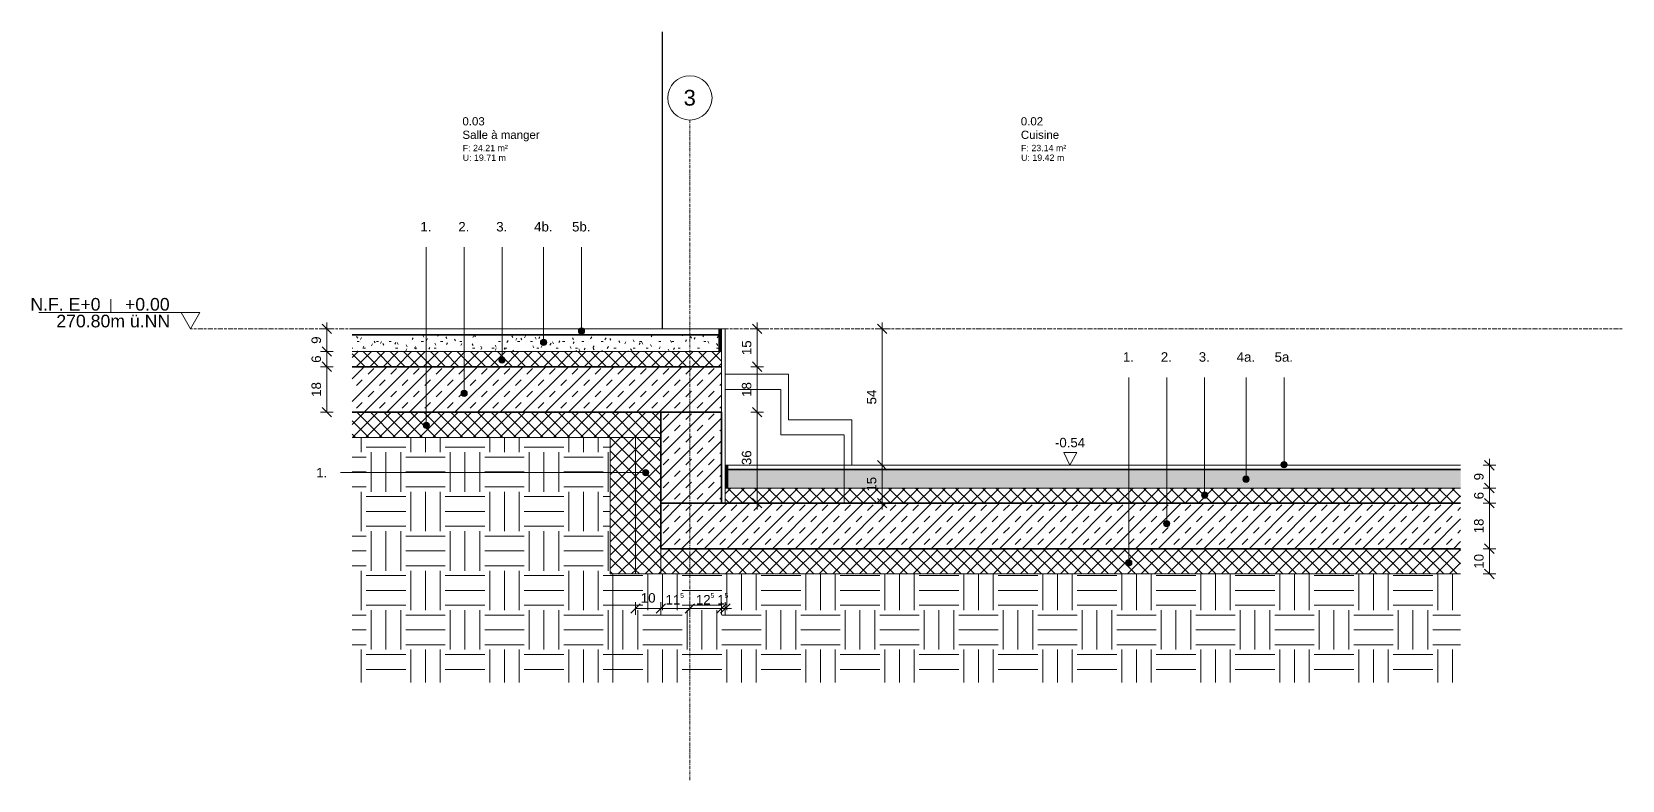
# Model space of a CAD drawing. Header units: millimetres. Extents: x 12104 to 18395, y -1786 to 1175.
import ezdxf

# ---------------------------------------------------------------- set-up
doc = ezdxf.new("R2010")
doc.units = ezdxf.units.MM
for name, pattern in [('Center', [40, 10, -5, 20, -5]), ('Grid Line', [22.225, 12.7, -3.175, 3.175, -3.175]), ('HIDDEN_ELEMENTS', [2.5, 1.5, -1])]:
    doc.linetypes.add(name, pattern=pattern)
for name, color, linetype, lineweight in [('A-ANNO-DIMS', 211, 'Continuous', 9), ('A-ANNO-DIMS-25', 211, 'Continuous', 9), ('A-AREA-IDEN', 2, 'Continuous', 9), ('A-DETL', 90, 'Continuous', 18), ('A-DETL-GENF', 92, 'Continuous', 18), ('A-DETL-MEDM', 33, 'Continuous', 35), ('A-DETL-THIN', 151, 'Continuous', 18), ('A-FLOR-LEVL', 51, 'Continuous', 9), ('A-WALL', 113, 'Continuous', 25), ('C-TOPO', 7, 'Continuous', 18), ('G-ANNO-DIMS', 111, 'Continuous', 9), ('G-ANNO-TEXT', 231, 'Continuous', 9), ('S-GRID', 1, 'Continuous', 9), ('S-GRID-IDEN', 1, 'Continuous', 9), ('S-STRS', 31, 'Continuous', 18)]:
    doc.layers.add(name, color=color, linetype=linetype, lineweight=lineweight)
doc.styles.add('Arial', font='arial.ttf', dxfattribs={"height": 50})
doc.styles.add('Arial_1', font='arial.ttf', dxfattribs={"height": 62.5})
doc.styles.add('Arial_2', font='arial.ttf', dxfattribs={"height": 25})
doc.styles.add('Arial_3', font='arial.ttf', dxfattribs={"height": 32.5})
doc.styles.add('Arial_4', font='arial.ttf', dxfattribs={"height": 37.5})
doc.dimstyles.new('ANNOTATION_1_5MM_BLACK', dxfattribs={"dimscale": 304.8, "dimtxt": 38.259727, "dimasz": 0.123031, "dimexe": 0.082021, "dimexo": 0.0625, "dimgap": 0.032808, "dimtad": 1, "dimdec": 1, "dimlfac": 0.1, "dimrnd": 0.5, "dimdsep": 46, "dimtxsty": 'Arial_4', "dimblk1": 'OBLIQUE', "dimblk2": 'OBLIQUE', "dimsah": 1, "dimcen": 0.09, "dimdle": 0.082021, "dimazin": 0, "dimtfac": 1, "dimtdec": 4, "dimtix": 1, "dimtmove": 0, "dimatfit": 3, "dimfxl": 0.082021, "dimfxlon": 1, "dimtvp": 1, "dimtolj": 1, "dimtzin": 0, "dimarcsym": 2})
pattern_1 = [(45, (16083.248, 0), (-26.5165, 26.5165), []), (135, (16083.248, 0), (-26.5165, -26.5165), [])]
pattern_2 = [(0, (16083.248, 0), (101.6, 25.4), [8.382, -67.818, 8.382, -67.818, -406.4]), (0, (16083.248, 0), (101.6, 25.4), [-152.4, 8.382, -144.018, 8.382, -67.818, -177.8]), (0, (16083.248, 0), (101.6, 25.4), [-381, 8.382, -42.418, 8.382, -118.618]), (120, (16121.348, 12.7), (-72.79705, 75.28818), [8.382, -67.818, 8.382, -67.818, -406.4]), (120, (16121.348, 12.7), (-72.79705, 75.28818), [-152.4, 8.382, -144.018, 8.382, -67.818, -177.8]), (120, (16121.348, 12.7), (-72.79705, 75.28818), [-381, 8.382, -42.418, 8.382, -118.618]), (240, (16134.048, 63.5), (-28.80295, -100.68818), [8.382, -67.818, 8.382, -67.818, -406.4]), (240, (16134.048, 63.5), (-28.80295, -100.68818), [-152.4, 8.382, -144.018, 8.382, -67.818, -177.8]), (240, (16134.048, 63.5), (-28.80295, -100.68818), [-381, 8.382, -42.418, 8.382, -118.618])]
pattern_3 = [(45, (16083.25, 0), (-44.9013, 44.9013), []), (45, (16128.15, 0), (-44.9013, 44.9013), [31.75, -31.75])]

# ---------------------------------------------------------------- blocks, each defined once
blk = doc.blocks.new('Niveau - OKFFB-442205-012_01-Coupe 2')
at = {"layer": 'A-FLOR-LEVL'}
for p, q in [((12732.1, 64.4), (12132.1, 64.4)), ((12417.1, 117.2), (12417.1, 64.4)), ((12695, 64.4), (12732.1, 0)), ((12769.3, 64.4), (12695, 64.4)), ((12732.1, 0), (12769.3, 64.4))]:
    blk.add_line(p, q, dxfattribs=at)
blk = doc.blocks.new('Quadrillage - M_Grid Head - Circle_3_5-489728-012_01-Coupe 2')
at = {"layer": 'S-GRID-IDEN'}
blk.add_circle((14707.4, 913.4), 87.5, dxfattribs=at)
blk = doc.blocks.new('Cotes d_élévation - OKFFB-441809-012_01-Coupe 2')
at = {"layer": 'G-ANNO-DIMS'}
for p, q in [((16186.5, -490), (16210.9, -540)), ((16186.5, -490), (16238.6, -490)), ((16238.6, -490), (16210.9, -540)), ((16231.6, -540), (16192.6, -540))]:
    blk.add_line(p, q, dxfattribs=at)
blk = doc.blocks.new('DIMBLOCK45-012_01-Coupe 2')
at = {"layer": 'A-ANNO-DIMS-25'}
for p, q in [((14492.4, -1106.3), (14473.6, -1125)), ((14492.4, -1081.3), (14492.4, -1131.3)), ((14492.4, -1106.3), (14492.4, -1081.3)), ((14492.4, -1106.3), (14511.1, -1087.5)), ((14492.4, -1106.3), (14592.4, -1106.3)), ((14592.4, -1106.3), (14573.6, -1125)), ((14592.4, -1081.3), (14592.4, -1131.3)), ((14592.4, -1106.3), (14592.4, -1081.3)), ((14592.4, -1106.3), (14611.1, -1087.5))]:
    blk.add_line(p, q, dxfattribs=at)
at = {"layer": 'A-ANNO-DIMS-25', "color": 0, "insert": (14513.3, -1045.8), "char_height": 37.5, "width": 69.784, "attachment_point": 1, "line_spacing_factor": 0.941778, "style": 'Arial_4'}
blk.add_mtext('10', dxfattribs=at)
blk = doc.blocks.new('_Oblique')
at = {"color": 0, "linetype": 'ByBlock', "lineweight": -2}
blk.add_line((-0.5, -0.5), (0.5, 0.5), dxfattribs=at)
blk = doc.blocks.new('DIMBLOCK46-012_01-Coupe 2')
at = {"layer": 'A-ANNO-DIMS-25'}
for p, q in [((14592.4, -1106.3), (14573.6, -1125)), ((14592.4, -1081.3), (14592.4, -1131.3)), ((14592.4, -1106.3), (14592.4, -1081.3)), ((14592.4, -1106.3), (14611.1, -1087.5)), ((14592.4, -1106.3), (14707.4, -1106.3)), ((14707.4, -1106.3), (14688.6, -1125)), ((14707.4, -1081.3), (14707.4, -1131.3)), ((14707.4, -1106.3), (14707.4, -1081.3)), ((14707.4, -1106.3), (14726.1, -1087.5))]:
    blk.add_line(p, q, dxfattribs=at)
at = {"layer": 'A-ANNO-DIMS-25', "color": 0, "insert": (14611, -1045.8), "char_height": 37.5, "width": 93.198, "attachment_point": 1, "line_spacing_factor": 0.941778, "style": 'Arial_4'}
blk.add_mtext('11\\A2\\H0.5x;\\S5^  ;\\H2x;', dxfattribs=at)
blk = doc.blocks.new('DIMBLOCK47-012_01-Coupe 2')
at = {"layer": 'A-ANNO-DIMS-25'}
for p, q in [((14707.4, -1106.3), (14688.6, -1125)), ((14707.4, -1081.3), (14707.4, -1131.3)), ((14707.4, -1106.3), (14707.4, -1081.3)), ((14707.4, -1106.3), (14726.1, -1087.5)), ((14707.4, -1106.3), (14832.4, -1106.3)), ((14832.4, -1106.3), (14813.6, -1125)), ((14832.4, -1081.3), (14832.4, -1131.3)), ((14832.4, -1106.3), (14832.4, -1081.3)), ((14832.4, -1106.3), (14851.1, -1087.5))]:
    blk.add_line(p, q, dxfattribs=at)
at = {"layer": 'A-ANNO-DIMS-25', "color": 0, "insert": (14731, -1045.8), "char_height": 37.5, "width": 93.198, "attachment_point": 1, "line_spacing_factor": 0.941778, "style": 'Arial_4'}
blk.add_mtext('12\\A2\\H0.5x;\\S5^  ;\\H2x;', dxfattribs=at)
blk = doc.blocks.new('DIMBLOCK48-012_01-Coupe 2')
at = {"layer": 'A-ANNO-DIMS-25'}
for p, q in [((14832.4, -1106.3), (14813.6, -1125)), ((14847.4, -1106.3), (14828.6, -1125)), ((14832.4, -1081.3), (14832.4, -1131.3)), ((14832.4, -1106.3), (14832.4, -1081.3)), ((14832.4, -1106.3), (14851.1, -1087.5)), ((14832.4, -1106.3), (14872.4, -1106.3)), ((14847.4, -1081.3), (14847.4, -1131.3)), ((14847.4, -1106.3), (14847.4, -1081.3)), ((14847.4, -1106.3), (14866.1, -1087.5))]:
    blk.add_line(p, q, dxfattribs=at)
at = {"layer": 'A-ANNO-DIMS-25', "color": 0, "insert": (14815.6, -1045.8), "char_height": 37.5, "width": 58.306, "attachment_point": 1, "line_spacing_factor": 0.941778, "style": 'Arial_4'}
blk.add_mtext('1\\A2\\H0.5x;\\S5^  ;\\H2x;', dxfattribs=at)
blk = doc.blocks.new('DIMBLOCK49-012_01-Coupe 2')
at = {"layer": 'A-ANNO-DIMS-25'}
for p, q in [((17845, -540), (17895, -540)), ((17870, -540), (17845, -540)), ((17870, -540), (17851.3, -521.2)), ((17870, -515), (17870, -630)), ((17870, -540), (17888.8, -558.8)), ((17870, -630), (17851.3, -611.2)), ((17845, -630), (17895, -630)), ((17870, -630), (17845, -630)), ((17870, -630), (17888.8, -648.8))]:
    blk.add_line(p, q, dxfattribs=at)
at = {"layer": 'A-ANNO-DIMS-25', "color": 0, "insert": (17809.6, -599.5), "char_height": 37.5, "width": 34.892, "attachment_point": 1, "rotation": 90, "line_spacing_factor": 0.941778, "style": 'Arial_4'}
blk.add_mtext('9', dxfattribs=at)
blk = doc.blocks.new('DIMBLOCK50-012_01-Coupe 2')
at = {"layer": 'A-ANNO-DIMS-25'}
for p, q in [((17870, -630), (17851.3, -611.2)), ((17845, -630), (17895, -630)), ((17870, -630), (17845, -630)), ((17845, -690), (17895, -690)), ((17870, -690), (17845, -690)), ((17870, -690), (17851.3, -671.3)), ((17870, -630), (17870, -690)), ((17870, -630), (17888.8, -648.8)), ((17870, -690), (17888.8, -708.8))]:
    blk.add_line(p, q, dxfattribs=at)
at = {"layer": 'A-ANNO-DIMS-25', "color": 0, "insert": (17809.6, -674.5), "char_height": 37.5, "width": 34.892, "attachment_point": 1, "rotation": 90, "line_spacing_factor": 0.941778, "style": 'Arial_4'}
blk.add_mtext('6', dxfattribs=at)
blk = doc.blocks.new('DIMBLOCK51-012_01-Coupe 2')
at = {"layer": 'A-ANNO-DIMS-25'}
for p, q in [((17845, -690), (17895, -690)), ((17870, -690), (17845, -690)), ((17870, -690), (17851.3, -671.3)), ((17870, -690), (17870, -870)), ((17870, -690), (17888.8, -708.8)), ((17845, -870), (17895, -870)), ((17870, -870), (17845, -870)), ((17870, -870), (17851.3, -851.2)), ((17870, -870), (17888.8, -888.8))]:
    blk.add_line(p, q, dxfattribs=at)
at = {"layer": 'A-ANNO-DIMS-25', "color": 0, "insert": (17809.6, -809.1), "char_height": 37.5, "width": 69.784, "attachment_point": 1, "rotation": 90, "line_spacing_factor": 0.941778, "style": 'Arial_4'}
blk.add_mtext('18', dxfattribs=at)
blk = doc.blocks.new('DIMBLOCK52-012_01-Coupe 2')
at = {"layer": 'A-ANNO-DIMS-25'}
for p, q in [((17845, -870), (17895, -870)), ((17870, -870), (17845, -870)), ((17870, -870), (17851.3, -851.2)), ((17870, -870), (17870, -970)), ((17870, -870), (17888.8, -888.8)), ((17845, -970), (17895, -970)), ((17870, -970), (17845, -970)), ((17870, -970), (17851.3, -951.3)), ((17870, -970), (17888.8, -988.8))]:
    blk.add_line(p, q, dxfattribs=at)
at = {"layer": 'A-ANNO-DIMS-25', "color": 0, "insert": (17809.6, -949.1), "char_height": 37.5, "width": 69.784, "attachment_point": 1, "rotation": 90, "line_spacing_factor": 0.941778, "style": 'Arial_4'}
blk.add_mtext('10', dxfattribs=at)
blk = doc.blocks.new('DIMBLOCK53-012_01-Coupe 2')
at = {"layer": 'A-ANNO-DIMS-25'}
for p, q in [((13296.1, 0), (13246.1, 0)), ((13271.1, 0), (13252.3, 18.8)), ((13271.1, 25), (13271.1, -90)), ((13271.1, 0), (13289.8, -18.8)), ((13271.1, 0), (13296.1, 0)), ((13296.1, -90), (13246.1, -90)), ((13271.1, -90), (13252.3, -71.2)), ((13271.1, -90), (13289.8, -108.7)), ((13271.1, -90), (13296.1, -90))]:
    blk.add_line(p, q, dxfattribs=at)
at = {"layer": 'A-ANNO-DIMS-25', "color": 0, "insert": (13210.6, -59.5), "char_height": 37.5, "width": 34.892, "attachment_point": 1, "rotation": 90, "line_spacing_factor": 0.941778, "style": 'Arial_4'}
blk.add_mtext('9', dxfattribs=at)
blk = doc.blocks.new('DIMBLOCK54-012_01-Coupe 2')
at = {"layer": 'A-ANNO-DIMS-25'}
for p, q in [((13296.1, -90), (13246.1, -90)), ((13271.1, -90), (13252.3, -71.2)), ((13271.1, -90), (13271.1, -150)), ((13271.1, -90), (13289.8, -108.7)), ((13271.1, -90), (13296.1, -90)), ((13296.1, -150), (13246.1, -150)), ((13271.1, -150), (13252.3, -131.2)), ((13271.1, -150), (13289.8, -168.8)), ((13271.1, -150), (13296.1, -150))]:
    blk.add_line(p, q, dxfattribs=at)
at = {"layer": 'A-ANNO-DIMS-25', "color": 0, "insert": (13210.6, -134.5), "char_height": 37.5, "width": 34.892, "attachment_point": 1, "rotation": 90, "line_spacing_factor": 0.941778, "style": 'Arial_4'}
blk.add_mtext('6', dxfattribs=at)
blk = doc.blocks.new('DIMBLOCK55-012_01-Coupe 2')
at = {"layer": 'A-ANNO-DIMS-25'}
for p, q in [((13296.1, -150), (13246.1, -150)), ((13271.1, -150), (13252.3, -131.2)), ((13271.1, -150), (13271.1, -330)), ((13271.1, -150), (13289.8, -168.8)), ((13271.1, -150), (13296.1, -150)), ((13271.1, -330), (13252.3, -311.2)), ((13296.1, -330), (13246.1, -330)), ((13271.1, -330), (13289.8, -348.7)), ((13271.1, -330), (13296.1, -330))]:
    blk.add_line(p, q, dxfattribs=at)
at = {"layer": 'A-ANNO-DIMS-25', "color": 0, "insert": (13210.6, -269.1), "char_height": 37.5, "width": 69.784, "attachment_point": 1, "rotation": 90, "line_spacing_factor": 0.941778, "style": 'Arial_4'}
blk.add_mtext('18', dxfattribs=at)
blk = doc.blocks.new('DIMBLOCK56-012_01-Coupe 2')
at = {"layer": 'A-ANNO-DIMS-25'}
for p, q in [((14948.5, 0), (14998.5, 0)), ((14973.5, 0), (14948.5, 0)), ((14973.5, 0), (14954.7, 18.8)), ((14973.5, 25), (14973.5, -150)), ((14973.5, 0), (14992.2, -18.8)), ((14948.5, -150), (14998.5, -150)), ((14973.5, -150), (14948.5, -150)), ((14973.5, -150), (14954.7, -131.2)), ((14973.5, -150), (14992.2, -168.8))]:
    blk.add_line(p, q, dxfattribs=at)
at = {"layer": 'A-ANNO-DIMS-25', "color": 0, "insert": (14913, -104.1), "char_height": 37.5, "width": 69.784, "attachment_point": 1, "rotation": 90, "line_spacing_factor": 0.941778, "style": 'Arial_4'}
blk.add_mtext('15', dxfattribs=at)
blk = doc.blocks.new('DIMBLOCK57-012_01-Coupe 2')
at = {"layer": 'A-ANNO-DIMS-25'}
for p, q in [((14948.5, -150), (14998.5, -150)), ((14973.5, -150), (14948.5, -150)), ((14973.5, -150), (14954.7, -131.2)), ((14973.5, -150), (14973.5, -330)), ((14973.5, -150), (14992.2, -168.8)), ((14973.5, -330), (14954.7, -311.2)), ((14948.5, -330), (14998.5, -330)), ((14973.5, -330), (14948.5, -330)), ((14973.5, -330), (14992.2, -348.7))]:
    blk.add_line(p, q, dxfattribs=at)
at = {"layer": 'A-ANNO-DIMS-25', "color": 0, "insert": (14913, -269.1), "char_height": 37.5, "width": 69.784, "attachment_point": 1, "rotation": 90, "line_spacing_factor": 0.941778, "style": 'Arial_4'}
blk.add_mtext('18', dxfattribs=at)
blk = doc.blocks.new('DIMBLOCK58-012_01-Coupe 2')
at = {"layer": 'A-ANNO-DIMS-25'}
for p, q in [((14973.5, -330), (14954.7, -311.2)), ((14948.5, -330), (14998.5, -330)), ((14973.5, -330), (14948.5, -330)), ((14973.5, -330), (14973.5, -715)), ((14973.5, -330), (14992.2, -348.7)), ((14998.5, -690), (14948.5, -690)), ((14973.5, -690), (14954.7, -671.3)), ((14973.5, -690), (14992.2, -708.8)), ((14973.5, -690), (14998.5, -690))]:
    blk.add_line(p, q, dxfattribs=at)
at = {"layer": 'A-ANNO-DIMS-25', "color": 0, "insert": (14913, -539.1), "char_height": 37.5, "width": 69.784, "attachment_point": 1, "rotation": 90, "line_spacing_factor": 0.941778, "style": 'Arial_4'}
blk.add_mtext('36', dxfattribs=at)
blk = doc.blocks.new('DIMBLOCK59-012_01-Coupe 2')
at = {"layer": 'A-ANNO-DIMS-25'}
for p, q in [((15442.9, 0), (15492.9, 0)), ((15467.9, 0), (15442.9, 0)), ((15467.9, 0), (15449.1, 18.8)), ((15467.9, 25), (15467.9, -540)), ((15467.9, 0), (15486.6, -18.8)), ((15442.9, -540), (15492.9, -540)), ((15467.9, -540), (15442.9, -540)), ((15467.9, -540), (15449.1, -521.2)), ((15467.9, -540), (15486.6, -558.8))]:
    blk.add_line(p, q, dxfattribs=at)
at = {"layer": 'A-ANNO-DIMS-25', "color": 0, "insert": (15407.4, -299.1), "char_height": 37.5, "width": 69.784, "attachment_point": 1, "rotation": 90, "line_spacing_factor": 0.941778, "style": 'Arial_4'}
blk.add_mtext('54', dxfattribs=at)
blk = doc.blocks.new('DIMBLOCK60-012_01-Coupe 2')
at = {"layer": 'A-ANNO-DIMS-25'}
for p, q in [((15442.9, -540), (15492.9, -540)), ((15467.9, -540), (15442.9, -540)), ((15467.9, -540), (15449.1, -521.2)), ((15467.9, -540), (15467.9, -715)), ((15467.9, -540), (15486.6, -558.8)), ((15492.9, -690), (15442.9, -690)), ((15467.9, -690), (15449.1, -671.3)), ((15467.9, -690), (15486.6, -708.8)), ((15467.9, -690), (15492.9, -690))]:
    blk.add_line(p, q, dxfattribs=at)
at = {"layer": 'A-ANNO-DIMS-25', "color": 0, "insert": (15407.4, -644.1), "char_height": 37.5, "width": 69.784, "attachment_point": 1, "rotation": 90, "line_spacing_factor": 0.941778, "style": 'Arial_4'}
blk.add_mtext('15', dxfattribs=at)

msp = doc.modelspace()

# ---------------------------------------------------------------- hatches: boundary and pattern name
at = {"layer": 'A-DETL-GENF'}
h = msp.add_hatch(dxfattribs=at)
h.set_pattern_fill('FP3_8', style=0, pattern_type=2)
h.set_pattern_definition(pattern_2)
h.paths.add_polyline_path([(13371.49, -90), (14822.35, -90), (14822.35, -25), (13371.49, -25)])
h = msp.add_hatch(dxfattribs=at)
h.set_pattern_fill('FP3_7', style=0, pattern_type=2)
h.set_pattern_definition(pattern_1)
h.paths.add_polyline_path([(13371.49, -150), (14832.35, -150), (14832.35, -90), (13371.49, -90), (13371.49, -111.93)])
h = msp.add_hatch(dxfattribs=at)
h.set_pattern_fill('FP3_10', style=0, pattern_type=2)
h.set_pattern_definition(pattern_3)
h.paths.add_polyline_path([(14592.35, -330), (14832.35, -330), (14832.35, -150), (13371.49, -150), (13371.49, -330), (14467.59, -330)])
h = msp.add_hatch(dxfattribs=at)
h.set_pattern_fill('FP3_7', style=0, pattern_type=2)
h.set_pattern_definition(pattern_1)
h.paths.add_polyline_path([(14592.35, -430), (14592.35, -330), (13371.49, -330), (13371.49, -430), (14492.35, -430)])
h = msp.add_hatch(dxfattribs=at)
h.set_pattern_fill('FP3_10', style=0, pattern_type=2)
h.set_pattern_definition(pattern_3)
h.paths.add_polyline_path([(14832.35, -690), (14832.35, -330), (14592.35, -330), (14592.35, -690)])
h = msp.add_hatch(dxfattribs=at)
h.set_pattern_fill('FP3_11', color=55, style=0, pattern_type=2)
h.set_pattern_definition([(0, (16083.25, 0), (156.25, 156.25), [156.25, -156.25]), (0, (16083.25, 58.6), (156.25, 156.25), [156.25, -156.25]), (0, (16083.25, 117.19), (156.25, 156.25), [156.25, -156.25]), (90, (16102.78, 136.72), (-156.25, 156.25), [156.25, -156.25]), (90, (16161.37, 136.72), (-156.25, 156.25), [156.25, -156.25]), (90, (16219.97, 136.72), (-156.25, 156.25), [156.25, -156.25])])
h.paths.add_polyline_path([(14467.59, -1398.96), (17755.89, -1398.96), (17755.89, -970), (14392.35, -970), (14392.35, -430), (13371.49, -430), (13371.49, -1398.96), (13379.8, -1398.96)])
h = msp.add_hatch(dxfattribs=at)
h.set_pattern_fill('FP3_7', style=0, pattern_type=2)
h.set_pattern_definition(pattern_1)
h.paths.add_polyline_path([(14492.35, -970), (14492.35, -430), (14392.35, -430), (14392.35, -970), (14467.59, -970)])
h = msp.add_hatch(dxfattribs=at)
h.set_pattern_fill('FP3_7', style=0, pattern_type=2)
h.set_pattern_definition(pattern_1)
h.paths.add_polyline_path([(14592.35, -970), (14592.35, -430), (14492.35, -430), (14492.35, -970)])
h = msp.add_hatch(dxfattribs=at)
h.set_pattern_fill('FP3_9', style=0, pattern_type=2)
h.set_pattern_definition(pattern_2)
h.paths.add_polyline_path([(17755.89, -630), (17755.89, -558), (14857.35, -558), (14857.35, -630), (15563.69, -630)])
h = msp.add_hatch(dxfattribs=at)
h.set_pattern_fill('FP3_10', style=0, pattern_type=2)
h.set_pattern_definition(pattern_3)
h.paths.add_polyline_path([(17755.89, -870), (17755.89, -690), (14592.35, -690), (14592.35, -870), (15563.69, -870)])
h = msp.add_hatch(dxfattribs=at)
h.set_pattern_fill('FP3_7', style=0, pattern_type=2)
h.set_pattern_definition(pattern_1)
h.paths.add_polyline_path([(17755.89, -690), (17755.89, -630), (14847.35, -630), (14847.35, -690), (15563.69, -690)])
h = msp.add_hatch(dxfattribs=at)
h.set_pattern_fill('FP3_7', style=0, pattern_type=2)
h.set_pattern_definition(pattern_1)
h.paths.add_polyline_path([(17755.89, -970), (17755.89, -870), (14592.35, -870), (14592.35, -970), (15563.69, -970)])
at = {"layer": 'G-ANNO-TEXT'}
h = msp.add_hatch(color=250, dxfattribs=at)
edge = h.paths.add_edge_path()
edge.add_arc((14278.63, -8.64), 12.5, 0, 360)
h = msp.add_hatch(color=250, dxfattribs=at)
edge = h.paths.add_edge_path()
edge.add_arc((14128.63, -53.68), 12.5, 0, 360)
h = msp.add_hatch(color=250, dxfattribs=at)
edge = h.paths.add_edge_path()
edge.add_arc((13964.51, -123.5), 12.5, 0, 360)
h = msp.add_hatch(color=250, dxfattribs=at)
edge = h.paths.add_edge_path()
edge.add_arc((13814.51, -255.45), 12.5, 0, 360)
h = msp.add_hatch(color=250, dxfattribs=at)
edge = h.paths.add_edge_path()
edge.add_arc((13664.51, -381.86), 12.5, 0, 360)
h = msp.add_hatch(color=250, dxfattribs=at)
edge = h.paths.add_edge_path()
edge.add_arc((14532.16, -569.08), 12.5, 0, 360)
h = msp.add_hatch(color=250, dxfattribs=at)
edge = h.paths.add_edge_path()
edge.add_arc((17057.56, -537.3), 12.5, 0, 360)
h = msp.add_hatch(color=250, dxfattribs=at)
edge = h.paths.add_edge_path()
edge.add_arc((16907.56, -594.71), 12.5, 0, 360)
h = msp.add_hatch(color=250, dxfattribs=at)
edge = h.paths.add_edge_path()
edge.add_arc((16743.44, -657.87), 12.5, 0, 360)
h = msp.add_hatch(color=250, dxfattribs=at)
edge = h.paths.add_edge_path()
edge.add_arc((16593.44, -770.79), 12.5, 0, 360)
h = msp.add_hatch(color=250, dxfattribs=at)
edge = h.paths.add_edge_path()
edge.add_arc((16443.44, -925.81), 12.5, 0, 360)

# ---------------------------------------------------------------- linework, layer by layer
at = {"layer": 'A-DETL', "linetype": 'HIDDEN_ELEMENTS'}
for p, q in [((14847.35, -240), (15067.35, -240)), ((15067.35, -240), (15067.35, -420)), ((15067.35, -420), (15317.35, -420)), ((15317.35, -420), (15317.35, -690))]:
    msp.add_line(p, q, dxfattribs=at)
at = {"layer": 'A-DETL'}
for points in [[(14824.02, 0), (14823.23, 0), (14821.47, -1.67), (14823.23, -3.33), (14824.02, -3.33)], [(14824.02, -3.33), (14823.23, -3.33), (14821.47, -5), (14823.23, -6.67), (14824.02, -6.67)], [(14824.02, -6.67), (14823.23, -6.67), (14821.47, -8.33), (14823.23, -10), (14824.02, -10)], [(14824.02, -10), (14823.23, -10), (14821.47, -11.67), (14823.23, -13.33), (14824.02, -13.33)], [(14824.02, -13.33), (14823.23, -13.33), (14821.47, -15), (14823.23, -16.67), (14824.02, -16.67)], [(14824.02, -16.67), (14823.23, -16.67), (14821.47, -18.33), (14823.23, -20), (14824.02, -20)], [(14824.02, -20), (14823.23, -20), (14821.47, -21.67), (14823.23, -23.33), (14824.02, -23.33)], [(14824.02, -23.33), (14823.23, -23.33), (14821.47, -25), (14823.23, -26.67), (14824.02, -26.67)], [(14824.02, -26.67), (14823.23, -26.67), (14821.47, -28.33), (14823.23, -30), (14824.02, -30)], [(14824.02, -30), (14823.23, -30), (14821.47, -31.67), (14823.23, -33.33), (14824.02, -33.33)], [(14824.02, -33.33), (14823.23, -33.33), (14821.47, -35), (14823.23, -36.67), (14824.02, -36.67)], [(14824.02, -36.67), (14823.23, -36.67), (14821.47, -38.33), (14823.23, -40), (14824.02, -40)], [(14824.02, -40), (14823.23, -40), (14821.47, -41.67), (14823.23, -43.33), (14824.02, -43.33)], [(14824.02, -43.33), (14823.23, -43.33), (14821.47, -45), (14823.23, -46.67), (14824.02, -46.67)], [(14824.02, -46.67), (14823.23, -46.67), (14821.47, -48.33), (14823.23, -50), (14824.02, -50)], [(14824.02, -50), (14823.23, -50), (14821.47, -51.67), (14823.23, -53.33), (14824.02, -53.33)], [(14824.02, -53.33), (14823.23, -53.33), (14821.47, -55), (14823.23, -56.67), (14824.02, -56.67)], [(14824.02, -56.67), (14823.23, -56.67), (14821.47, -58.33), (14823.23, -60), (14824.02, -60)], [(14824.02, -60), (14823.23, -60), (14821.47, -61.67), (14823.23, -63.33), (14824.02, -63.33)], [(14830.69, -1.67), (14828.4, -1.67), (14826.31, 0), (14824.02, 0)], [(14824.02, -3.33), (14826.31, -3.33), (14828.4, -1.67), (14830.69, -1.67)], [(14830.69, -5), (14828.4, -5), (14826.31, -3.33), (14824.02, -3.33)], [(14824.02, -6.67), (14826.31, -6.67), (14828.4, -5), (14830.69, -5)], [(14830.69, -8.33), (14828.4, -8.33), (14826.31, -6.67), (14824.02, -6.67)], [(14824.02, -10), (14826.31, -10), (14828.4, -8.33), (14830.69, -8.33)], [(14830.69, -11.67), (14828.4, -11.67), (14826.31, -10), (14824.02, -10)], [(14824.02, -13.33), (14826.31, -13.33), (14828.4, -11.67), (14830.69, -11.67)], [(14830.69, -15), (14828.4, -15), (14826.31, -13.33), (14824.02, -13.33)], [(14824.02, -16.67), (14826.31, -16.67), (14828.4, -15), (14830.69, -15)], [(14830.69, -18.33), (14828.4, -18.33), (14826.31, -16.67), (14824.02, -16.67)], [(14824.02, -20), (14826.31, -20), (14828.4, -18.33), (14830.69, -18.33)], [(14830.69, -21.67), (14828.4, -21.67), (14826.31, -20), (14824.02, -20)], [(14824.02, -23.33), (14826.31, -23.33), (14828.4, -21.67), (14830.69, -21.67)], [(14830.69, -25), (14828.4, -25), (14826.31, -23.33), (14824.02, -23.33)], [(14824.02, -26.67), (14826.31, -26.67), (14828.4, -25), (14830.69, -25)], [(14830.69, -28.33), (14828.4, -28.33), (14826.31, -26.67), (14824.02, -26.67)], [(14824.02, -30), (14826.31, -30), (14828.4, -28.33), (14830.69, -28.33)], [(14830.69, -31.67), (14828.4, -31.67), (14826.31, -30), (14824.02, -30)], [(14824.02, -33.33), (14826.31, -33.33), (14828.4, -31.67), (14830.69, -31.67)], [(14830.69, -35), (14828.4, -35), (14826.31, -33.33), (14824.02, -33.33)], [(14824.02, -36.67), (14826.31, -36.67), (14828.4, -35), (14830.69, -35)], [(14830.69, -38.33), (14828.4, -38.33), (14826.31, -36.67), (14824.02, -36.67)], [(14824.02, -40), (14826.31, -40), (14828.4, -38.33), (14830.69, -38.33)], [(14830.69, -41.67), (14828.4, -41.67), (14826.31, -40), (14824.02, -40)], [(14824.02, -43.33), (14826.31, -43.33), (14828.4, -41.67), (14830.69, -41.67)], [(14830.69, -45), (14828.4, -45), (14826.31, -43.33), (14824.02, -43.33)], [(14824.02, -46.67), (14826.31, -46.67), (14828.4, -45), (14830.69, -45)], [(14830.69, -48.33), (14828.4, -48.33), (14826.31, -46.67), (14824.02, -46.67)], [(14824.02, -50), (14826.31, -50), (14828.4, -48.33), (14830.69, -48.33)], [(14830.69, -51.67), (14828.4, -51.67), (14826.31, -50), (14824.02, -50)], [(14824.02, -53.33), (14826.31, -53.33), (14828.4, -51.67), (14830.69, -51.67)], [(14830.69, -55), (14828.4, -55), (14826.31, -53.33), (14824.02, -53.33)], [(14824.02, -56.67), (14826.31, -56.67), (14828.4, -55), (14830.69, -55)], [(14830.69, -58.33), (14828.4, -58.33), (14826.31, -56.67), (14824.02, -56.67)], [(14824.02, -60), (14826.31, -60), (14828.4, -58.33), (14830.69, -58.33)], [(14830.69, -61.67), (14828.4, -61.67), (14826.31, -60), (14824.02, -60)], [(14824.02, -63.33), (14826.31, -63.33), (14828.4, -61.67), (14830.69, -61.67)], [(14832.35, 0), (14832.35, -0.79), (14831.47, -1.67), (14830.69, -1.67)], [(14830.69, -1.67), (14831.47, -1.67), (14833.23, -3.33), (14831.47, -5), (14830.69, -5)], [(14830.69, -5), (14831.47, -5), (14833.23, -6.67), (14831.47, -8.33), (14830.69, -8.33)], [(14830.69, -8.33), (14831.47, -8.33), (14833.23, -10), (14831.47, -11.67), (14830.69, -11.67)], [(14830.69, -11.67), (14831.47, -11.67), (14833.23, -13.33), (14831.47, -15), (14830.69, -15)], [(14830.69, -15), (14831.47, -15), (14833.23, -16.67), (14831.47, -18.33), (14830.69, -18.33)], [(14830.69, -18.33), (14831.47, -18.33), (14833.23, -20), (14831.47, -21.67), (14830.69, -21.67)], [(14830.69, -21.67), (14831.47, -21.67), (14833.23, -23.33), (14831.47, -25), (14830.69, -25)], [(14830.69, -25), (14831.47, -25), (14833.23, -26.67), (14831.47, -28.33), (14830.69, -28.33)], [(14830.69, -28.33), (14831.47, -28.33), (14833.23, -30), (14831.47, -31.67), (14830.69, -31.67)], [(14830.69, -31.67), (14831.47, -31.67), (14833.23, -33.33), (14831.47, -35), (14830.69, -35)], [(14830.69, -35), (14831.47, -35), (14833.23, -36.67), (14831.47, -38.33), (14830.69, -38.33)], [(14830.69, -38.33), (14831.47, -38.33), (14833.23, -40), (14831.47, -41.67), (14830.69, -41.67)], [(14830.69, -41.67), (14831.47, -41.67), (14833.23, -43.33), (14831.47, -45), (14830.69, -45)], [(14830.69, -45), (14831.47, -45), (14833.23, -46.67), (14831.47, -48.33), (14830.69, -48.33)], [(14830.69, -48.33), (14831.47, -48.33), (14833.23, -50), (14831.47, -51.67), (14830.69, -51.67)], [(14830.69, -51.67), (14831.47, -51.67), (14833.23, -53.33), (14831.47, -55), (14830.69, -55)], [(14830.69, -55), (14831.47, -55), (14833.23, -56.67), (14831.47, -58.33), (14830.69, -58.33)], [(14830.69, -58.33), (14831.47, -58.33), (14833.23, -60), (14831.47, -61.67), (14830.69, -61.67)], [(14830.69, -61.67), (14831.47, -61.67), (14833.23, -63.33), (14831.47, -65), (14830.69, -65)], [(14824.02, -63.33), (14823.23, -63.33), (14821.47, -65), (14823.23, -66.67), (14824.02, -66.67)], [(14824.02, -66.67), (14823.23, -66.67), (14821.47, -68.33), (14823.23, -70), (14824.02, -70)], [(14824.02, -70), (14823.23, -70), (14821.47, -71.67), (14823.23, -73.33), (14824.02, -73.33)], [(14824.02, -73.33), (14823.23, -73.33), (14821.47, -75), (14823.23, -76.67), (14824.02, -76.67)], [(14824.02, -76.67), (14823.23, -76.67), (14821.47, -78.33), (14823.23, -80), (14824.02, -80)], [(14824.02, -80), (14823.23, -80), (14821.47, -81.67), (14823.23, -83.33), (14824.02, -83.33)], [(14824.02, -83.33), (14823.23, -83.33), (14821.47, -85), (14823.23, -86.67), (14824.02, -86.67)], [(14824.02, -86.67), (14823.23, -86.67), (14821.47, -88.33), (14823.23, -90), (14824.02, -90)], [(14830.69, -65), (14828.4, -65), (14826.31, -63.33), (14824.02, -63.33)], [(14824.02, -66.67), (14826.31, -66.67), (14828.4, -65), (14830.69, -65)], [(14830.69, -68.33), (14828.4, -68.33), (14826.31, -66.67), (14824.02, -66.67)], [(14824.02, -70), (14826.31, -70), (14828.4, -68.33), (14830.69, -68.33)], [(14830.69, -71.67), (14828.4, -71.67), (14826.31, -70), (14824.02, -70)], [(14824.02, -73.33), (14826.31, -73.33), (14828.4, -71.67), (14830.69, -71.67)], [(14830.69, -75), (14828.4, -75), (14826.31, -73.33), (14824.02, -73.33)], [(14824.02, -76.67), (14826.31, -76.67), (14828.4, -75), (14830.69, -75)], [(14830.69, -78.33), (14828.4, -78.33), (14826.31, -76.67), (14824.02, -76.67)], [(14824.02, -80), (14826.31, -80), (14828.4, -78.33), (14830.69, -78.33)], [(14830.69, -81.67), (14828.4, -81.67), (14826.31, -80), (14824.02, -80)], [(14824.02, -83.33), (14826.31, -83.33), (14828.4, -81.67), (14830.69, -81.67)], [(14830.69, -85), (14828.4, -85), (14826.31, -83.33), (14824.02, -83.33)], [(14824.02, -86.67), (14826.31, -86.67), (14828.4, -85), (14830.69, -85)], [(14830.69, -88.33), (14828.4, -88.33), (14826.31, -86.67), (14824.02, -86.67)], [(14824.02, -90), (14826.31, -90), (14828.4, -88.33), (14830.69, -88.33)], [(14830.69, -65), (14831.47, -65), (14833.23, -66.67), (14831.47, -68.33), (14830.69, -68.33)], [(14830.69, -68.33), (14831.47, -68.33), (14833.23, -70), (14831.47, -71.67), (14830.69, -71.67)], [(14830.69, -71.67), (14831.47, -71.67), (14833.23, -73.33), (14831.47, -75), (14830.69, -75)], [(14830.69, -75), (14831.47, -75), (14833.23, -76.67), (14831.47, -78.33), (14830.69, -78.33)], [(14830.69, -78.33), (14831.47, -78.33), (14833.23, -80), (14831.47, -81.67), (14830.69, -81.67)], [(14830.69, -81.67), (14831.47, -81.67), (14833.23, -83.33), (14831.47, -85), (14830.69, -85)], [(14830.69, -85), (14831.47, -85), (14833.23, -86.67), (14831.47, -88.33), (14830.69, -88.33)], [(14830.69, -88.33), (14831.47, -88.33), (14832.35, -89.21), (14832.35, -90)], [(14849.02, -540), (14848.23, -540), (14846.47, -541.67), (14848.23, -543.33), (14849.02, -543.33)], [(14849.02, -543.33), (14848.23, -543.33), (14846.47, -545), (14848.23, -546.67), (14849.02, -546.67)], [(14849.02, -546.67), (14848.23, -546.67), (14846.47, -548.33), (14848.23, -550), (14849.02, -550)], [(14849.02, -550), (14848.23, -550), (14846.47, -551.67), (14848.23, -553.33), (14849.02, -553.33)], [(14849.02, -553.33), (14848.23, -553.33), (14846.47, -555), (14848.23, -556.67), (14849.02, -556.67)], [(14849.02, -556.67), (14848.23, -556.67), (14846.47, -558.33), (14848.23, -560), (14849.02, -560)], [(14849.02, -560), (14848.23, -560), (14846.47, -561.67), (14848.23, -563.33), (14849.02, -563.33)], [(14849.02, -563.33), (14848.23, -563.33), (14846.47, -565), (14848.23, -566.67), (14849.02, -566.67)], [(14855.69, -541.67), (14853.4, -541.67), (14851.31, -540), (14849.02, -540)], [(14849.02, -543.33), (14851.31, -543.33), (14853.4, -541.67), (14855.69, -541.67)], [(14855.69, -545), (14853.4, -545), (14851.31, -543.33), (14849.02, -543.33)], [(14849.02, -546.67), (14851.31, -546.67), (14853.4, -545), (14855.69, -545)], [(14855.69, -548.33), (14853.4, -548.33), (14851.31, -546.67), (14849.02, -546.67)], [(14849.02, -550), (14851.31, -550), (14853.4, -548.33), (14855.69, -548.33)], [(14855.69, -551.67), (14853.4, -551.67), (14851.31, -550), (14849.02, -550)], [(14849.02, -553.33), (14851.31, -553.33), (14853.4, -551.67), (14855.69, -551.67)], [(14855.69, -555), (14853.4, -555), (14851.31, -553.33), (14849.02, -553.33)], [(14849.02, -556.67), (14851.31, -556.67), (14853.4, -555), (14855.69, -555)], [(14855.69, -558.33), (14853.4, -558.33), (14851.31, -556.67), (14849.02, -556.67)], [(14849.02, -560), (14851.31, -560), (14853.4, -558.33), (14855.69, -558.33)], [(14855.69, -561.67), (14853.4, -561.67), (14851.31, -560), (14849.02, -560)], [(14849.02, -563.33), (14851.31, -563.33), (14853.4, -561.67), (14855.69, -561.67)], [(14855.69, -565), (14853.4, -565), (14851.31, -563.33), (14849.02, -563.33)], [(14849.02, -566.67), (14851.31, -566.67), (14853.4, -565), (14855.69, -565)], [(14857.35, -540), (14857.35, -540.79), (14856.47, -541.67), (14855.69, -541.67)], [(14855.69, -541.67), (14856.47, -541.67), (14858.23, -543.33), (14856.47, -545), (14855.69, -545)], [(14855.69, -545), (14856.47, -545), (14858.23, -546.67), (14856.47, -548.33), (14855.69, -548.33)], [(14855.69, -548.33), (14856.47, -548.33), (14858.23, -550), (14856.47, -551.67), (14855.69, -551.67)], [(14855.69, -551.67), (14856.47, -551.67), (14858.23, -553.33), (14856.47, -555), (14855.69, -555)], [(14855.69, -555), (14856.47, -555), (14858.23, -556.67), (14856.47, -558.33), (14855.69, -558.33)], [(14855.69, -558.33), (14856.47, -558.33), (14858.23, -560), (14856.47, -561.67), (14855.69, -561.67)], [(14855.69, -561.67), (14856.47, -561.67), (14858.23, -563.33), (14856.47, -565), (14855.69, -565)], [(14855.69, -565), (14856.47, -565), (14858.23, -566.67), (14856.47, -568.33), (14855.69, -568.33)], [(14849.02, -566.67), (14848.23, -566.67), (14846.47, -568.33), (14848.23, -570), (14849.02, -570)], [(14849.02, -570), (14848.23, -570), (14846.47, -571.67), (14848.23, -573.33), (14849.02, -573.33)], [(14849.02, -573.33), (14848.23, -573.33), (14846.47, -575), (14848.23, -576.67), (14849.02, -576.67)], [(14849.02, -576.67), (14848.23, -576.67), (14846.47, -578.33), (14848.23, -580), (14849.02, -580)], [(14849.02, -580), (14848.23, -580), (14846.47, -581.67), (14848.23, -583.33), (14849.02, -583.33)], [(14849.02, -583.33), (14848.23, -583.33), (14846.47, -585), (14848.23, -586.67), (14849.02, -586.67)], [(14849.02, -586.67), (14848.23, -586.67), (14846.47, -588.33), (14848.23, -590), (14849.02, -590)], [(14849.02, -590), (14848.23, -590), (14846.47, -591.67), (14848.23, -593.33), (14849.02, -593.33)], [(14849.02, -593.33), (14848.23, -593.33), (14846.47, -595), (14848.23, -596.67), (14849.02, -596.67)], [(14849.02, -596.67), (14848.23, -596.67), (14846.47, -598.33), (14848.23, -600), (14849.02, -600)], [(14849.02, -600), (14848.23, -600), (14846.47, -601.67), (14848.23, -603.33), (14849.02, -603.33)], [(14849.02, -603.33), (14848.23, -603.33), (14846.47, -605), (14848.23, -606.67), (14849.02, -606.67)], [(14849.02, -606.67), (14848.23, -606.67), (14846.47, -608.33), (14848.23, -610), (14849.02, -610)], [(14849.02, -610), (14848.23, -610), (14846.47, -611.67), (14848.23, -613.33), (14849.02, -613.33)], [(14849.02, -613.33), (14848.23, -613.33), (14846.47, -615), (14848.23, -616.67), (14849.02, -616.67)], [(14849.02, -616.67), (14848.23, -616.67), (14846.47, -618.33), (14848.23, -620), (14849.02, -620)], [(14849.02, -620), (14848.23, -620), (14846.47, -621.67), (14848.23, -623.33), (14849.02, -623.33)], [(14849.02, -623.33), (14848.23, -623.33), (14846.47, -625), (14848.23, -626.67), (14849.02, -626.67)], [(14849.02, -626.67), (14848.23, -626.67), (14847.35, -627.55), (14847.35, -628.33)], [(14855.69, -568.33), (14853.4, -568.33), (14851.31, -566.67), (14849.02, -566.67)], [(14849.02, -570), (14851.31, -570), (14853.4, -568.33), (14855.69, -568.33)], [(14855.69, -571.67), (14853.4, -571.67), (14851.31, -570), (14849.02, -570)], [(14849.02, -573.33), (14851.31, -573.33), (14853.4, -571.67), (14855.69, -571.67)], [(14855.69, -575), (14853.4, -575), (14851.31, -573.33), (14849.02, -573.33)], [(14849.02, -576.67), (14851.31, -576.67), (14853.4, -575), (14855.69, -575)], [(14855.69, -578.33), (14853.4, -578.33), (14851.31, -576.67), (14849.02, -576.67)], [(14849.02, -580), (14851.31, -580), (14853.4, -578.33), (14855.69, -578.33)], [(14855.69, -581.67), (14853.4, -581.67), (14851.31, -580), (14849.02, -580)], [(14849.02, -583.33), (14851.31, -583.33), (14853.4, -581.67), (14855.69, -581.67)], [(14855.69, -585), (14853.4, -585), (14851.31, -583.33), (14849.02, -583.33)], [(14849.02, -586.67), (14851.31, -586.67), (14853.4, -585), (14855.69, -585)], [(14855.69, -588.33), (14853.4, -588.33), (14851.31, -586.67), (14849.02, -586.67)], [(14849.02, -590), (14851.31, -590), (14853.4, -588.33), (14855.69, -588.33)], [(14855.69, -591.67), (14853.4, -591.67), (14851.31, -590), (14849.02, -590)], [(14849.02, -593.33), (14851.31, -593.33), (14853.4, -591.67), (14855.69, -591.67)], [(14855.69, -595), (14853.4, -595), (14851.31, -593.33), (14849.02, -593.33)], [(14849.02, -596.67), (14851.31, -596.67), (14853.4, -595), (14855.69, -595)], [(14855.69, -598.33), (14853.4, -598.33), (14851.31, -596.67), (14849.02, -596.67)], [(14849.02, -600), (14851.31, -600), (14853.4, -598.33), (14855.69, -598.33)], [(14855.69, -601.67), (14853.4, -601.67), (14851.31, -600), (14849.02, -600)], [(14849.02, -603.33), (14851.31, -603.33), (14853.4, -601.67), (14855.69, -601.67)], [(14855.69, -605), (14853.4, -605), (14851.31, -603.33), (14849.02, -603.33)], [(14849.02, -606.67), (14851.31, -606.67), (14853.4, -605), (14855.69, -605)], [(14855.69, -608.33), (14853.4, -608.33), (14851.31, -606.67), (14849.02, -606.67)], [(14849.02, -610), (14851.31, -610), (14853.4, -608.33), (14855.69, -608.33)], [(14855.69, -611.67), (14853.4, -611.67), (14851.31, -610), (14849.02, -610)], [(14849.02, -613.33), (14851.31, -613.33), (14853.4, -611.67), (14855.69, -611.67)], [(14855.69, -615), (14853.4, -615), (14851.31, -613.33), (14849.02, -613.33)], [(14849.02, -616.67), (14851.31, -616.67), (14853.4, -615), (14855.69, -615)], [(14855.69, -618.33), (14853.4, -618.33), (14851.31, -616.67), (14849.02, -616.67)], [(14849.02, -620), (14851.31, -620), (14853.4, -618.33), (14855.69, -618.33)], [(14855.69, -621.67), (14853.4, -621.67), (14851.31, -620), (14849.02, -620)], [(14849.02, -623.33), (14851.31, -623.33), (14853.4, -621.67), (14855.69, -621.67)], [(14855.69, -625), (14853.4, -625), (14851.31, -623.33), (14849.02, -623.33)], [(14849.02, -626.67), (14851.31, -626.67), (14853.4, -625), (14855.69, -625)], [(14855.69, -628.33), (14853.4, -628.33), (14851.31, -626.67), (14849.02, -626.67)], [(14855.69, -568.33), (14856.47, -568.33), (14858.23, -570), (14856.47, -571.67), (14855.69, -571.67)], [(14855.69, -571.67), (14856.47, -571.67), (14858.23, -573.33), (14856.47, -575), (14855.69, -575)], [(14855.69, -575), (14856.47, -575), (14858.23, -576.67), (14856.47, -578.33), (14855.69, -578.33)], [(14855.69, -578.33), (14856.47, -578.33), (14858.23, -580), (14856.47, -581.67), (14855.69, -581.67)], [(14855.69, -581.67), (14856.47, -581.67), (14858.23, -583.33), (14856.47, -585), (14855.69, -585)], [(14855.69, -585), (14856.47, -585), (14858.23, -586.67), (14856.47, -588.33), (14855.69, -588.33)], [(14855.69, -588.33), (14856.47, -588.33), (14858.23, -590), (14856.47, -591.67), (14855.69, -591.67)], [(14855.69, -591.67), (14856.47, -591.67), (14858.23, -593.33), (14856.47, -595), (14855.69, -595)], [(14855.69, -595), (14856.47, -595), (14858.23, -596.67), (14856.47, -598.33), (14855.69, -598.33)], [(14855.69, -598.33), (14856.47, -598.33), (14858.23, -600), (14856.47, -601.67), (14855.69, -601.67)], [(14855.69, -601.67), (14856.47, -601.67), (14858.23, -603.33), (14856.47, -605), (14855.69, -605)], [(14855.69, -605), (14856.47, -605), (14858.23, -606.67), (14856.47, -608.33), (14855.69, -608.33)], [(14855.69, -608.33), (14856.47, -608.33), (14858.23, -610), (14856.47, -611.67), (14855.69, -611.67)], [(14855.69, -611.67), (14856.47, -611.67), (14858.23, -613.33), (14856.47, -615), (14855.69, -615)], [(14855.69, -615), (14856.47, -615), (14858.23, -616.67), (14856.47, -618.33), (14855.69, -618.33)], [(14855.69, -618.33), (14856.47, -618.33), (14858.23, -620), (14856.47, -621.67), (14855.69, -621.67)], [(14855.69, -621.67), (14856.47, -621.67), (14858.23, -623.33), (14856.47, -625), (14855.69, -625)], [(14855.69, -625), (14856.47, -625), (14858.23, -626.67), (14856.47, -628.33), (14855.69, -628.33)]]:
    msp.add_open_spline(points, degree=3, dxfattribs=at)
at = {"layer": 'A-DETL-MEDM'}
for p, q in [((14832.35, -150), (13371.49, -150)), ((13371.49, -330), (14592.35, -330)), ((14832.35, -330), (14592.35, -330)), ((14592.35, -330), (14592.35, -690)), ((14832.35, -690), (14832.35, -330)), ((14592.35, -690), (14592.35, -870)), ((14592.35, -690), (14832.35, -690)), ((17755.89, -690), (14832.35, -690)), ((14592.35, -870), (17755.89, -870))]:
    msp.add_line(p, q, dxfattribs=at)
at = {"layer": 'A-DETL-THIN'}
for p, q in [((14822.35, 0), (13371.49, 0)), ((14847.35, 0), (14832.35, 0)), ((14832.35, 0), (14832.35, -330)), ((14847.35, -180), (14847.35, 0)), ((13371.49, -22), (14822.35, -22)), ((14822.35, -25), (13371.49, -25)), ((14832.35, 0), (14822.35, 0)), ((14822.35, 0), (14822.35, -90)), ((13371.49, -90), (14822.35, -90)), ((14822.35, -90), (14832.35, -90)), ((15097.35, -180), (14847.35, -180)), ((14847.35, -180), (14847.35, -540)), ((15097.35, -360), (15097.35, -180)), ((15347.35, -360), (15097.35, -360)), ((15347.35, -540), (15347.35, -360)), ((13371.49, -430), (14392.35, -430)), ((14492.35, -430), (14392.35, -430)), ((14392.35, -430), (14392.35, -970)), ((14592.35, -430), (14492.35, -430)), ((14492.35, -970), (14492.35, -430)), ((14847.35, -540), (14847.35, -630)), ((14847.35, -540), (15347.35, -540)), ((14857.35, -555), (14857.35, -540)), ((17755.89, -555), (14857.35, -555)), ((14857.35, -555), (14857.35, -558)), ((14857.35, -630), (14857.35, -558)), ((14857.35, -558), (17755.89, -558)), ((17755.89, -540), (15347.35, -540)), ((14847.35, -690), (14847.35, -630)), ((14847.35, -630), (14857.35, -630)), ((14857.35, -630), (17755.89, -630)), ((14592.35, -970), (14592.35, -870)), ((14392.35, -970), (14492.35, -970)), ((14492.35, -970), (14592.35, -970)), ((14592.35, -970), (17755.89, -970))]:
    msp.add_line(p, q, dxfattribs=at)
at = {"layer": 'A-FLOR-LEVL', "linetype": 'Center'}
msp.add_line((18395.33, 0), (12732.11, 0), dxfattribs=at)
at = {"layer": 'A-WALL', "color": 8}
msp.add_line((14597.35, 1175.1), (14597.35, 0), dxfattribs=at)
at = {"layer": 'C-TOPO'}
msp.add_line((14402.35, -1398.96), (14402.35, -970), dxfattribs=at)
msp.add_line((14402.35, -1398.96), (14402.35, -970), dxfattribs=at)
at = {"layer": 'G-ANNO-TEXT', "color": 250}
for p, q in [((13664.51, -381.86), (13664.51, 322.86)), ((13814.51, -255.45), (13814.51, 322.86)), ((13964.51, -123.5), (13964.51, 322.86)), ((14128.63, -53.68), (14128.63, 322.86)), ((14278.63, -8.64), (14278.63, 322.86)), ((16443.44, -925.81), (16443.44, -192.48)), ((16593.44, -770.79), (16593.44, -192.48)), ((16743.44, -657.87), (16743.44, -192.48)), ((16907.56, -594.71), (16907.56, -192.48)), ((17057.56, -537.3), (17057.56, -192.48)), ((13330.01, -569.08), (13324.69, -569.08)), ((14532.16, -569.08), (13330.01, -569.08))]:
    msp.add_line(p, q, dxfattribs=at)
for centre in [(14278.63, -8.64), (14128.63, -53.68), (13964.51, -123.5), (13814.51, -255.45), (13664.51, -381.86), (14532.16, -569.08), (17057.56, -537.3), (16907.56, -594.71), (16743.44, -657.87), (16593.44, -770.79), (16443.44, -925.81)]:
    msp.add_circle(centre, 12.5, dxfattribs=at)
at = {"layer": 'S-GRID', "linetype": 'Grid Line'}
msp.add_line((14707.35, -1785.84), (14707.35, 825.9), dxfattribs=at)
at = {"layer": 'S-STRS'}
msp.add_line((14597.35, -22), (14597.35, -25), dxfattribs=at)

# ---------------------------------------------------------------- block references
at = {"layer": 'A-FLOR-LEVL'}
msp.add_blockref('Niveau - OKFFB-442205-012_01-Coupe 2', (0, 0), dxfattribs=at)
at = {"layer": 'G-ANNO-DIMS'}
msp.add_blockref('Cotes d_élévation - OKFFB-441809-012_01-Coupe 2', (0, 0), dxfattribs=at)
at = {"layer": 'S-GRID-IDEN'}
msp.add_blockref('Quadrillage - M_Grid Head - Circle_3_5-489728-012_01-Coupe 2', (0, 0), dxfattribs=at)

# ---------------------------------------------------------------- texts
at = {"layer": 'A-AREA-IDEN', "attachment_point": 1}
for s, insert, char_height, width, style in [('0.03', (13807.5, 837.26), 32.5, 106.2236, 'Arial_3'), ('0.02', (16016.34, 837.26), 32.5, 106.2236, 'Arial_3'), ('Salle à manger', (13807.79, 783.94), 32.5, 364.7678, 'Arial_3'), ('Cuisine', (16016.63, 783.94), 32.5, 182.3839, 'Arial_3'), ('F: 24.21 m²', (13808.76, 727.84), 25, 216.4556, 'Arial_2'), ('F: 23.14 m²', (16017.6, 727.84), 25, 216.4556, 'Arial_2'), ('U: 19.71 m', (13808.76, 689.55), 25, 204.4303, 'Arial_2'), ('U: 19.42 m', (16017.6, 689.55), 25, 204.4303, 'Arial_2')]:
    msp.add_mtext(s, dxfattribs=dict(at, insert=insert, char_height=char_height, width=width, style=style))
at = {"layer": 'A-FLOR-LEVL', "char_height": 50, "attachment_point": 1, "style": 'Arial'}
for s, insert, width in [('N.F. E+0', (12098.48, 122.04), 342.7214), ('+0.00', (12472.78, 122.04), 218.4598), ('270.80m ü.NN', (12201.12, 55.8), 557.1728)]:
    msp.add_mtext(s, dxfattribs=dict(at, insert=insert, width=width))
at = {"layer": 'G-ANNO-DIMS', "insert": (16151.44, -431.35), "char_height": 37.5, "width": 142.7817, "attachment_point": 1, "line_spacing_factor": 0.941778, "style": 'Arial_4'}
msp.add_mtext('-0.54', dxfattribs=at)
at = {"layer": 'G-ANNO-TEXT', "color": 7, "char_height": 37.5, "attachment_point": 1, "style": 'Arial_4'}
for s, insert, width in [('1.', (13641.38, 422.71), 54.1139), ('2.', (13791.38, 422.71), 54.1139), ('3.', (13941.38, 422.71), 54.1139), ('4b.', (14091.38, 422.71), 88.1856), ('5b.', (14241.38, 422.71), 88.1856), ('1.', (16420.31, -92.63), 54.1139), ('2.', (16570.31, -92.63), 54.1139), ('3.', (16720.31, -92.63), 54.1139), ('4a.', (16870.31, -92.63), 88.1856), ('5a.', (17020.31, -92.63), 88.1856), ('1.', (13229.25, -550.33), 54.1139)]:
    msp.add_mtext(s, dxfattribs=dict(at, insert=insert, width=width))

# ---------------------------------------------------------------- dimensions: what is measured, and where the dimension line sits
at = {"layer": 'A-ANNO-DIMS'}
for base, p1, p2, override, picture, middle in [((13271.07, -90), (13296.07, 0), (13296.07, -90), {"dimpost": '<>', "dimfxl": 90}, 'DIMBLOCK53-012_01-Coupe 2', (13241.93, -45)), ((14973.47, -150), (14948.47, 0), (14948.47, -150), {"dimpost": '<>', "dimfxl": 150}, 'DIMBLOCK56-012_01-Coupe 2', (14944.32, -75)), ((15467.88, -540), (15442.88, 0), (15442.88, -540), {"dimpost": '<>', "dimfxl": 540}, 'DIMBLOCK59-012_01-Coupe 2', (15438.81, -270)), ((13271.07, -150), (13296.07, -90), (13296.07, -150), {"dimpost": '<>', "dimfxl": 60}, 'DIMBLOCK54-012_01-Coupe 2', (13241.93, -120)), ((13271.07, -330), (13296.07, -150), (13296.07, -330), {"dimpost": '<>', "dimfxl": 180}, 'DIMBLOCK55-012_01-Coupe 2', (13241.93, -240)), ((14973.47, -330), (14948.47, -150), (14948.47, -330), {"dimpost": '<>', "dimfxl": 180}, 'DIMBLOCK57-012_01-Coupe 2', (14944.32, -240)), ((14973.47, -690), (14948.47, -330), (14998.47, -690), {"dimpost": '<>', "dimfxl": 363.455637}, 'DIMBLOCK58-012_01-Coupe 2', (14944.31, -510)), ((15467.88, -690), (15442.88, -540), (15492.88, -690), {"dimpost": '<>', "dimfxl": 158.113883}, 'DIMBLOCK60-012_01-Coupe 2', (15438.73, -615)), ((17870, -630), (17845, -540), (17845, -630), {"dimpost": '<>', "dimfxl": 90}, 'DIMBLOCK49-012_01-Coupe 2', (17840.85, -585)), ((17870, -690), (17845, -630), (17845, -690), {"dimpost": '<>', "dimfxl": 60}, 'DIMBLOCK50-012_01-Coupe 2', (17840.85, -660)), ((17870, -870), (17845, -690), (17845, -870), {"dimpost": '<>', "dimfxl": 180}, 'DIMBLOCK51-012_01-Coupe 2', (17840.85, -780)), ((17870, -970), (17845, -870), (17845, -970), {"dimpost": '<>', "dimfxl": 100}, 'DIMBLOCK52-012_01-Coupe 2', (17840.85, -920))]:
    dim = msp.add_linear_dim(base=base, p1=p1, p2=p2, angle=90, dimstyle='ANNOTATION_1_5MM_BLACK', override=override, dxfattribs=at)
    dim.commit()
    dim.dimension.update_dxf_attribs({"geometry": picture, "text_midpoint": middle})
dim = msp.add_linear_dim(base=(14592.35, -1106.28), p1=(14492.35, -1081.28), p2=(14592.35, -1081.28), dimstyle='ANNOTATION_1_5MM_BLACK', override={"dimpost": '<>', "dimfxl": 100}, dxfattribs=at)
dim.commit()
dim.dimension.update_dxf_attribs({"geometry": 'DIMBLOCK45-012_01-Coupe 2', "text_midpoint": (14542.35, -1077.14)})
for base, p1, p2, text, override, picture, middle in [((14707.35, -1106.28), (14592.35, -1081.28), (14707.35, -1081.28), '\\A1;11\\Q;{\\A1;{\\H0.5x;\\S5^ ;}}', {"dimpost": '<>', "dimfxl": 115}, 'DIMBLOCK46-012_01-Coupe 2', (14649.85, -1077.46)), ((14832.35, -1106.28), (14707.35, -1081.28), (14832.35, -1081.28), '\\A1;12\\Q;{\\A1;{\\H0.5x;\\S5^ ;}}', {"dimpost": '<>', "dimfxl": 125}, 'DIMBLOCK47-012_01-Coupe 2', (14769.85, -1077.46)), ((14847.35, -1106.28), (14832.35, -1081.28), (14847.35, -1081.28), '\\A1;1\\Q;{\\A1;{\\H0.5x;\\S5^ ;}}', {"dimpost": '<>', "dimfxl": 15}, 'DIMBLOCK48-012_01-Coupe 2', (14839.85, -1077.46))]:
    dim = msp.add_linear_dim(base=base, p1=p1, p2=p2, text=text, dimstyle='ANNOTATION_1_5MM_BLACK', override=override, dxfattribs=at)
    dim.commit()
    dim.dimension.update_dxf_attribs({"geometry": picture, "text_midpoint": middle})

# ---------------------------------------------------------------- next in the draw order: texts
at = {"layer": 'S-GRID-IDEN', "insert": (14682.45, 945.5), "char_height": 62.5, "width": 58.1223, "attachment_point": 1, "style": 'Arial_1', "bg_fill": 3, "box_fill_scale": 1.25, "bg_fill_color": 256, "bg_fill_true_color": 13158600, "bg_fill_transparency": 0}
msp.add_mtext('3', dxfattribs=at)

doc.saveas('drawing.dxf')
